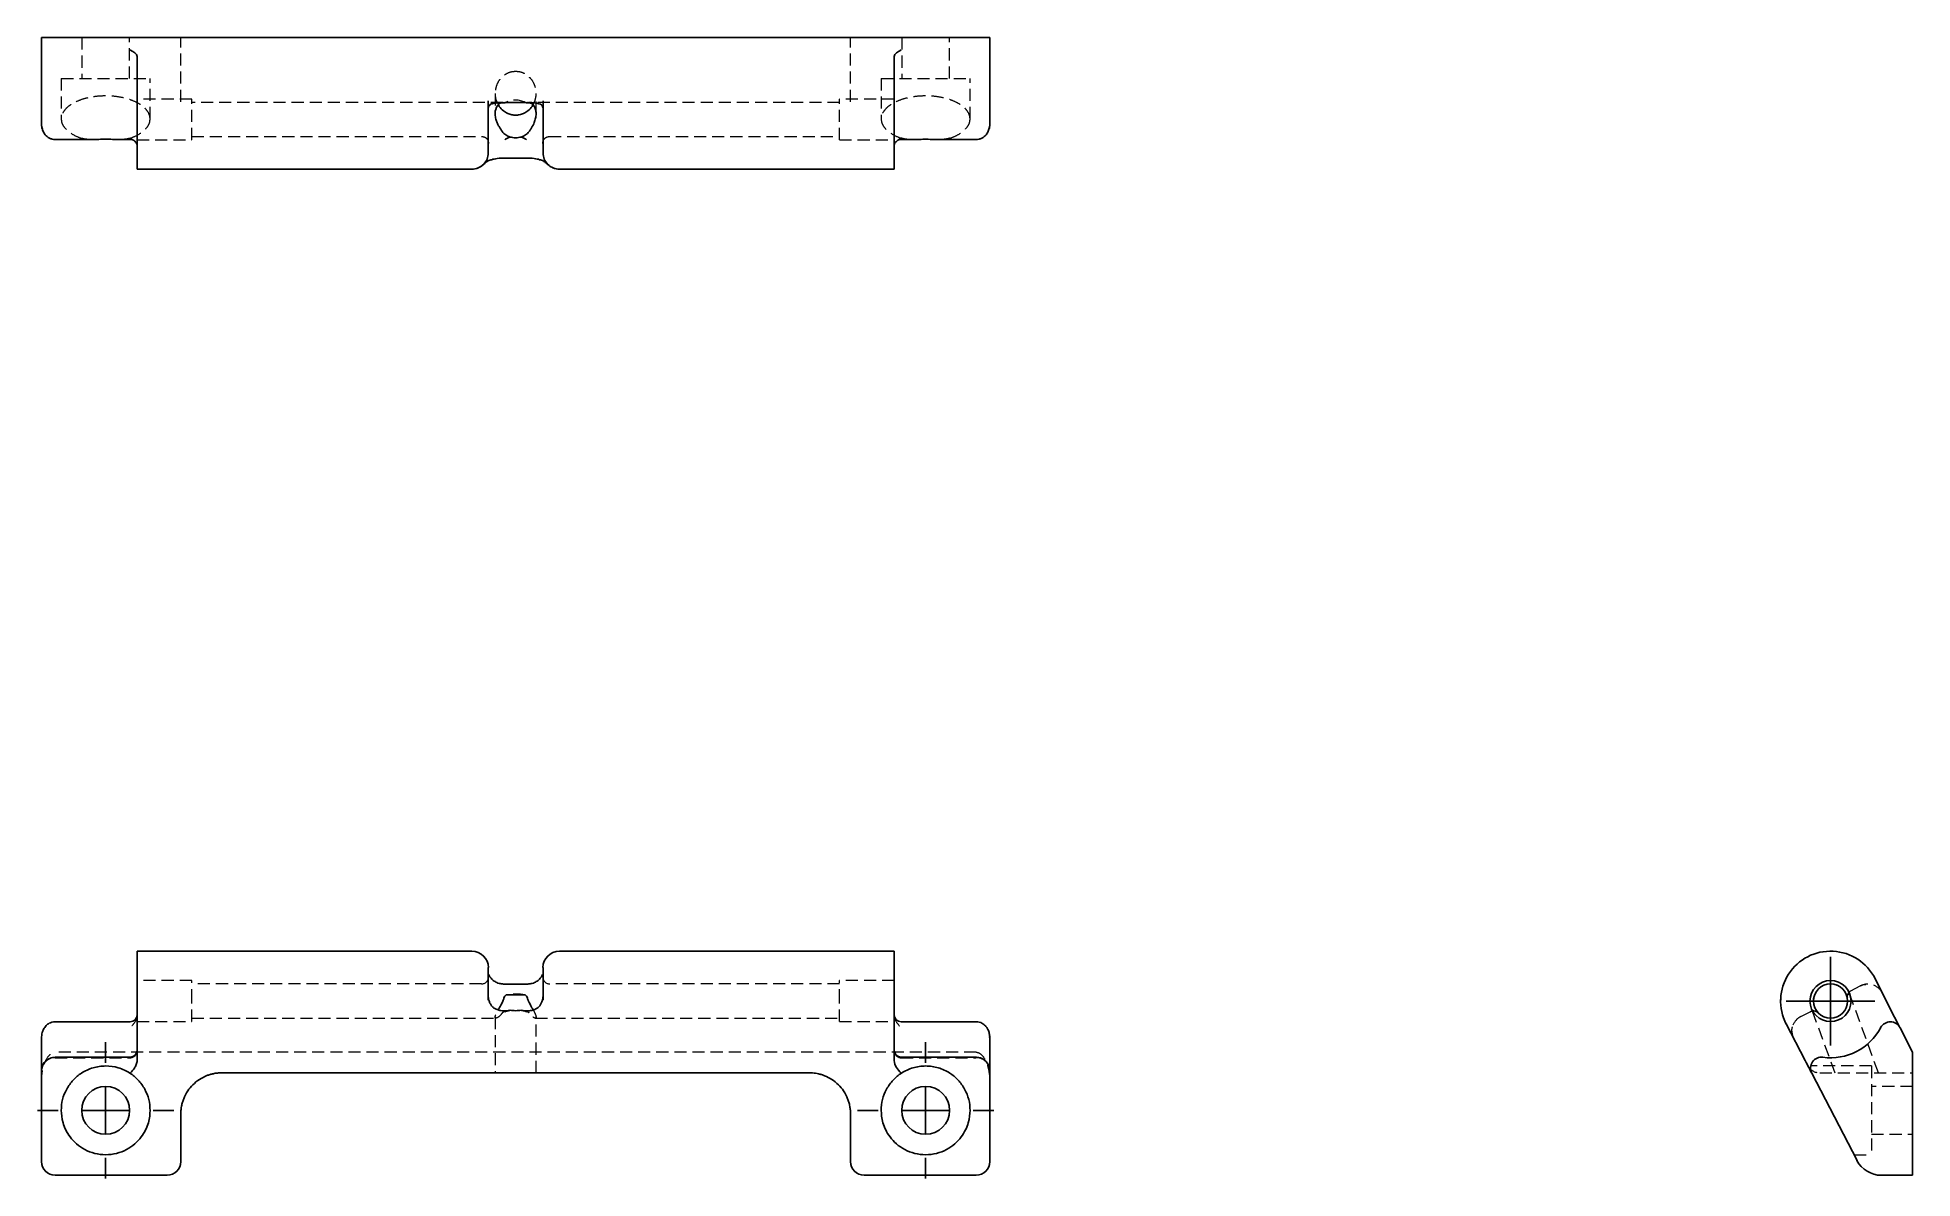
# Model space of a CAD drawing. Header units: millimetres. Extents: x 33 to 230, y 45 to 165.
import ezdxf

# ---------------------------------------------------------------- set-up
doc = ezdxf.new("R2010")
doc.units = ezdxf.units.MM
doc.linetypes.add('HIDDEN', pattern=[1.905, 1.27, -0.635])
doc.layers.add('10', color=7, linetype='Continuous')

# ---------------------------------------------------------------- blocks, each defined once
blk = doc.blocks.new('SW_CENTERMARKSYMBOL_0')
at = {"layer": '10', "color": 0}
for p, q in [((0, 5), (0, 7.17)), ((0, 0), (0, 2.5)), ((-5, 0), (-7.17, 0)), ((0, 0), (-2.5, 0)), ((0, 0), (0, -2.5)), ((0, 0), (2.5, 0)), ((5, 0), (7.17, 0)), ((0, -5), (0, -7.17))]:
    blk.add_line(p, q, dxfattribs=at)
blk = doc.blocks.new('SW_CENTERMARKSYMBOL_1')
at = {"layer": '10', "color": 0}
for p, q in [((0, 5), (0, 7.17)), ((0, 0), (0, 2.5)), ((-5, 0), (-7.17, 0)), ((0, 0), (-2.5, 0)), ((0, 0), (0, -2.5)), ((0, 0), (2.5, 0)), ((5, 0), (7.17, 0)), ((0, -5), (0, -7.17))]:
    blk.add_line(p, q, dxfattribs=at)
blk = doc.blocks.new('SW_CENTERMARKSYMBOL_2')
at = {"layer": '10', "color": 0}
for p, q in [((0, 2.5), (0, 4.66)), ((0, 0), (0, 2.5)), ((-2.5, 0), (-4.66, 0)), ((0, 0), (-2.5, 0)), ((0, 0), (0, -2.5)), ((0, 0), (2.5, 0)), ((2.5, 0), (4.66, 0)), ((0, -2.5), (0, -4.66))]:
    blk.add_line(p, q, dxfattribs=at)

msp = doc.modelspace()

# ---------------------------------------------------------------- linework, layer by layer
at = {"color": 7, "linetype": 'Continuous', "lineweight": 25}
for p, q in [((33.12, 162.59), (33.12, 164.94)), ((131.45, 164.94), (34.55, 164.94)), ((132.88, 164.94), (132.88, 162.59)), ((33.12, 155.86), (33.12, 162.59)), ((43.18, 161), (43.18, 162.96)), ((122.82, 162.96), (122.82, 161)), ((132.88, 162.59), (132.88, 155.86)), ((43.18, 151.07), (43.18, 161)), ((122.82, 161), (122.82, 151.07)), ((80.12, 158.28), (80.12, 152.8)), ((84.01, 158.11), (81.99, 158.11)), ((85.88, 152.8), (85.88, 158.28)), ((34.55, 154.21), (38.45, 154.21)), ((41.3, 154.21), (42.46, 154.21)), ((123.54, 154.21), (124.73, 154.21)), ((127.5, 154.21), (131.45, 154.21)), ((81.85, 152.26), (84.15, 152.26)), ((43.18, 151.07), (78.4, 151.07)), ((87.6, 151.07), (122.82, 151.07)), ((78.4, 68.79), (43.18, 68.79)), ((43.18, 61.13), (43.18, 68.79)), ((80.12, 67.06), (80.12, 63.65)), ((85.88, 63.65), (85.88, 67.06)), ((122.82, 68.79), (87.6, 68.79)), ((122.82, 68.79), (122.82, 61.13)), ((80.29, 66.1), (80.16, 66.34)), ((84.15, 65.32), (81.85, 65.32)), ((81.85, 65.32), (81.85, 65.32)), ((84.15, 65.32), (84.15, 65.32)), ((85.84, 66.34), (85.71, 66.1)), ((227.96, 62.04), (226, 65.92)), ((84.01, 64.19), (81.99, 64.19)), ((223.07, 63.92), (223.09, 63.86)), ((42.46, 61.36), (34.55, 61.36)), ((131.45, 61.36), (123.54, 61.36)), ((33.12, 59.61), (33.13, 59.7)), ((33.12, 56.15), (33.12, 59.61)), ((43.18, 57.27), (43.18, 61.13)), ((122.82, 61.13), (122.82, 57.27)), ((132.85, 59.79), (132.88, 59.61)), ((132.88, 59.61), (132.88, 56.15)), ((216.66, 61.13), (218.66, 57.27)), ((228.63, 60.73), (229.94, 58.15)), ((42.46, 57.64), (34.55, 57.64)), ((131.45, 57.64), (123.54, 57.64)), ((33.12, 47.43), (33.12, 56.15)), ((33.16, 56.45), (33.13, 56.38)), ((113.91, 55.99), (52.09, 55.99)), ((132.85, 56.43), (132.88, 56.15)), ((132.88, 56.15), (132.88, 47.43)), ((224.11, 46.76), (219.34, 55.96)), ((229.94, 46.65), (229.94, 54.98)), ((47.78, 51.68), (47.78, 47.43)), ((118.22, 47.43), (118.22, 51.68)), ((33.12, 46.65), (33.12, 47.43)), ((47.78, 47.43), (47.78, 46.65)), ((118.22, 46.65), (118.22, 47.43)), ((132.88, 47.43), (132.88, 46.65)), ((229.94, 46.65), (229.94, 45.21)), ((46.34, 45.21), (34.55, 45.21)), ((131.45, 45.21), (119.66, 45.21)), ((229.94, 45.21), (226.66, 45.21))]:
    msp.add_line(p, q, dxfattribs=at)
at = {"color": 7, "linetype": 'HIDDEN', "lineweight": 18}
for p, q in [((37.36, 164.94), (37.36, 160.63)), ((42.39, 160.63), (42.39, 164.94)), ((47.78, 158.18), (47.78, 164.94)), ((118.22, 158.18), (118.22, 164.94)), ((123.61, 164.94), (123.61, 160.63)), ((128.64, 160.63), (128.64, 164.94)), ((35.2, 160.63), (44.54, 160.63)), ((35.2, 160.63), (35.2, 156.37)), ((44.54, 156.37), (44.54, 160.63)), ((121.46, 160.63), (130.8, 160.63)), ((121.46, 160.63), (121.46, 156.37)), ((130.8, 156.37), (130.8, 160.63)), ((48.93, 158.47), (43.18, 158.47)), ((48.93, 154.16), (48.93, 158.47)), ((81.66, 158.11), (48.93, 158.11)), ((80.84, 159.06), (80.84, 156.93)), ((84.34, 158.11), (84.47, 158.07)), ((117.07, 158.11), (84.34, 158.11)), ((85.16, 156.93), (85.16, 159.06)), ((117.07, 154.16), (117.07, 158.47)), ((122.82, 158.47), (117.07, 158.47)), ((43.18, 154.16), (48.93, 154.16)), ((48.93, 154.52), (79.47, 154.52)), ((86.53, 154.52), (117.07, 154.52)), ((117.07, 154.16), (122.82, 154.16)), ((78.42, 151.09), (78.4, 151.07)), ((87.6, 151.07), (87.58, 151.09)), ((48.93, 65.7), (43.18, 65.7)), ((48.93, 63.54), (48.93, 65.7)), ((79.41, 65.34), (48.93, 65.34)), ((80.13, 66.41), (80.13, 66.42)), ((85.87, 66.42), (85.87, 66.41)), ((117.07, 65.34), (86.59, 65.34)), ((117.07, 63.54), (117.07, 65.7)), ((122.82, 65.7), (117.07, 65.7)), ((223.47, 64.62), (224.45, 65.13)), ((48.93, 61.38), (48.93, 63.54)), ((80.14, 63.93), (80.13, 63.98)), ((117.07, 61.38), (117.07, 63.54)), ((223.11, 64.19), (223.34, 64.28)), ((226.36, 55.99), (223.34, 64.28)), ((43.18, 61.38), (48.93, 61.38)), ((48.93, 61.74), (80.94, 61.74)), ((80.84, 61.87), (80.84, 55.99)), ((85.07, 61.74), (117.07, 61.74)), ((85.16, 55.99), (85.16, 61.87)), ((117.07, 61.38), (122.82, 61.38)), ((218.2, 61.92), (219.19, 62.42)), ((219.18, 62.43), (219.19, 62.42)), ((219.39, 62.53), (221.77, 55.99)), ((219.87, 62.46), (219.88, 62.46)), ((220.02, 62.29), (220.1, 62.24)), ((131.45, 58.15), (34.55, 58.15)), ((34.55, 57.58), (42.46, 57.58)), ((123.54, 57.58), (131.45, 57.58)), ((33.26, 56.77), (33.16, 56.45)), ((225.63, 56.71), (219.21, 56.71)), ((220.19, 55.99), (229.94, 55.99)), ((225.63, 56.71), (225.63, 47.37)), ((229.94, 54.56), (225.63, 54.56)), ((225.63, 49.52), (229.94, 49.52)), ((223.79, 47.37), (225.63, 47.37))]:
    msp.add_line(p, q, dxfattribs=at)
at = {"color": 7, "linetype": 'HIDDEN', "lineweight": 18, "flags": 128}
msp.add_lwpolyline([(132.81, 56.58), (132.86, 56.42), (132.88, 56.14)], dxfattribs=at)
at = {"color": 7, "linetype": 'Continuous', "lineweight": 25}
for centre, radius in [((221.32, 63.54), 2.16), ((221.32, 63.54), 1.8), ((39.87, 52.04), 2.52), ((126.13, 52.04), 2.52)]:
    msp.add_circle(centre, radius, dxfattribs=at)
at = {"color": 7, "linetype": 'HIDDEN', "lineweight": 18}
for centre, radius, start, end in [((83, 156.07), 2.28, 63.6651, 116.3349), ((79.41, 66.06), 0.719, 270, 0), ((86.59, 66.06), 0.719, 180, 270), ((225.24, 63.59), 1.73, 26.9393, 117.1742), ((83, 58.35), 5.93, 80.1876, 99.8124), ((223.79, 63.98), 0.719, 117.1742, 175.4713), ((218.99, 60.38), 1.73, 117.1742, 207.4091), ((34.55, 56.14), 1.44, 90, 180), ((42.46, 58.29), 0.719, 270, 0), ((123.54, 58.29), 0.719, 180, 270), ((131.45, 56.14), 1.44, 19.8308, 90), ((220.19, 57.43), 1.44, 207.4091, 270)]:
    msp.add_arc(centre, radius, start, end, dxfattribs=at)
at = {"color": 7, "linetype": 'Continuous', "lineweight": 25}
for centre, radius, start, end in [((42.46, 153.49), 0.719, 52.8194, 90), ((123.54, 153.49), 0.719, 90, 125.4208), ((78.4, 152.8), 1.72, 269.9866, 359.9866), ((87.6, 152.8), 1.72, 180.0134, 270.0134), ((78.4, 67.06), 1.73, 0, 90), ((87.6, 67.06), 1.73, 90, 180), ((221.32, 63.54), 5.25, 26.9393, 207.4091), ((42.46, 62.08), 0.719, 270, 0), ((123.54, 62.08), 0.719, 180, 270), ((227.61, 60.21), 1.15, 26.9393, 152.092), ((221.32, 63.54), 5.97, 262.2564, 332.092), ((42.46, 58.36), 0.719, 270, 0), ((123.54, 58.36), 0.719, 180, 270), ((220.36, 56.49), 1.15, 82.2564, 207.4091), ((34.55, 46.65), 1.44, 180, 270), ((46.34, 46.65), 1.44, 270, 0), ((119.66, 46.65), 1.44, 180, 270), ((131.45, 46.65), 1.44, 270, 0), ((226.66, 48.09), 2.88, 207.4091, 270)]:
    msp.add_arc(centre, radius, start, end, dxfattribs=at)
for points, knots in [([(33.12, 164.94), (33.12, 164.94), (33.15, 164.94), (33.29, 164.94), (33.4, 164.94), (33.68, 164.94), (33.85, 164.94), (34.2, 164.94), (34.38, 164.94), (34.55, 164.94)], [0, 0, 0, 0, 0.25, 0.25, 0.5, 0.5, 0.75, 0.75, 1, 1, 1, 1]), ([(131.45, 164.94), (131.62, 164.94), (131.8, 164.94), (132.15, 164.94), (132.32, 164.94), (132.6, 164.94), (132.71, 164.94), (132.85, 164.94), (132.88, 164.94), (132.88, 164.94)], [0, 0, 0, 0, 0.25, 0.25, 0.5, 0.5, 0.75, 0.75, 1, 1, 1, 1]), ([(43.18, 162.96), (43.18, 163.09), (43.08, 163.21), (42.81, 163.43), (42.63, 163.53), (42.46, 163.63)], [0, 0, 0, 0, 0.5, 0.5, 1, 1, 1, 1]), ([(122.82, 162.96), (122.82, 163.09), (122.92, 163.21), (123.19, 163.43), (123.37, 163.53), (123.54, 163.63)], [0, 0, 0, 0, 0.5, 0.5, 1, 1, 1, 1]), ([(80.15, 157.58), (80.18, 157.66), (80.24, 157.84), (80.38, 157.94), (80.62, 158.01), (80.92, 158.05), (81.34, 158.08), (81.67, 158.08), (81.85, 158.08)], [0, 0, 0, 0, 0.165821, 0.362039, 0.482742, 0.62695, 0.798611, 1, 1, 1, 1]), ([(81.6, 155.02), (81.48, 155.2), (81.31, 155.45), (81.08, 155.88), (80.93, 156.27), (80.84, 156.73), (80.84, 157.19), (80.96, 157.58), (81.16, 157.88), (81.37, 158.05), (81.48, 158.07), (81.49, 158.07)], [0, 0, 0, 0, 0.178441, 0.266707, 0.358356, 0.475767, 0.593541, 0.704352, 0.824958, 0.970841, 1, 1, 1, 1]), ([(81.18, 157.87), (81.21, 157.81), (81.33, 157.56), (81.67, 157.23), (82.14, 156.94), (82.59, 156.79), (82.87, 156.78), (83, 156.77)], [0, 0, 0, 0, 0.091376, 0.373833, 0.617627, 0.824787, 1, 1, 1, 1]), ([(81.85, 158.08), (81.84, 158.08), (81.83, 158.08), (81.81, 158.08), (81.81, 158.08), (81.8, 158.08)], [0, 0, 0, 0, 0.43386, 0.870145, 1, 1, 1, 1]), ([(83, 156.77), (83.13, 156.78), (83.41, 156.79), (83.86, 156.94), (84.33, 157.23), (84.67, 157.55), (84.78, 157.8), (84.81, 157.85)], [0, 0, 0, 0, 0.176978, 0.386225, 0.632475, 0.917778, 1, 1, 1, 1]), ([(84.15, 158.08), (84.42, 158.07), (84.81, 158.07), (85.23, 158.03), (85.53, 157.96), (85.69, 157.89), (85.79, 157.77), (85.83, 157.65), (85.85, 157.58)], [0, 0, 0, 0, 0.291576, 0.423872, 0.546114, 0.76778, 0.879082, 1, 1, 1, 1]), ([(84.47, 158.07), (84.54, 158.05), (84.72, 158.01), (84.98, 157.72), (85.14, 157.28), (85.17, 156.81), (85.08, 156.32), (84.88, 155.79), (84.63, 155.35), (84.46, 155.11), (84.4, 155.02)], [0, 0, 0, 0, 0.104429, 0.275937, 0.396416, 0.517453, 0.626885, 0.741143, 0.908968, 1, 1, 1, 1]), ([(33.12, 155.86), (33.12, 155.83), (33.12, 155.76), (33.13, 155.6), (33.16, 155.47), (33.17, 155.38)], [0, 0, 0, 0, 0.224437, 0.458445, 1, 1, 1, 1]), ([(132.83, 155.38), (132.84, 155.47), (132.87, 155.6), (132.88, 155.76), (132.88, 155.83), (132.88, 155.86)], [0, 0, 0, 0, 0.541555, 0.775563, 1, 1, 1, 1]), ([(33.13, 155.6), (33.14, 155.6), (33.14, 155.57), (33.14, 155.56), (33.14, 155.55)], [0, 0, 0, 0, 0.311542, 1, 1, 1, 1]), ([(33.15, 155.49), (33.19, 155.35), (33.26, 155.07), (33.52, 154.66), (33.87, 154.37), (34.24, 154.23), (34.45, 154.22), (34.55, 154.21)], [0, 0, 0, 0, 0.208213, 0.428762, 0.69749, 0.853349, 1, 1, 1, 1]), ([(41.3, 154.21), (41.07, 154.21), (40.83, 154.22), (40.36, 154.23), (40.12, 154.23), (39.63, 154.23), (39.39, 154.23), (38.91, 154.22), (38.68, 154.21), (38.45, 154.21)], [0, 0, 0, 0, 0.25, 0.25, 0.5, 0.5, 0.75, 0.75, 1, 1, 1, 1]), ([(43.18, 153.66), (43.18, 153.73), (43.15, 153.8), (43.04, 153.94), (42.97, 154), (42.89, 154.06)], [0, 0, 0, 0, 0.5, 0.5, 1, 1, 1, 1]), ([(81.6, 155.02), (81.64, 154.97), (81.69, 154.91), (81.81, 154.8), (81.88, 154.75), (82.09, 154.6), (82.25, 154.53), (82.41, 154.47)], [0, 0, 0, 0, 0.25, 0.25, 0.5, 0.5, 1, 1, 1, 1]), ([(82.41, 154.47), (82.36, 154.45), (82.27, 154.41), (82.13, 154.34), (81.99, 154.27), (81.9, 154.22), (81.85, 154.19)], [0, 0, 0, 0, 0.233834, 0.478251, 0.733552, 1, 1, 1, 1]), ([(83.59, 154.47), (83.75, 154.53), (83.91, 154.6), (84.12, 154.74), (84.19, 154.8), (84.31, 154.91), (84.36, 154.97), (84.4, 155.02)], [0, 0, 0, 0, 0.5, 0.5, 0.75, 0.75, 1, 1, 1, 1]), ([(84.15, 154.19), (84.06, 154.24), (83.88, 154.34), (83.68, 154.43), (83.59, 154.47)], [0, 0, 0, 0, 0.521761, 1, 1, 1, 1]), ([(123.13, 154.06), (123.04, 154), (122.87, 153.88), (122.84, 153.73), (122.82, 153.66)], [0, 0, 0, 0, 0.523699, 1, 1, 1, 1]), ([(127.5, 154.21), (127.39, 154.21), (127.04, 154.21), (126.41, 154.23), (125.65, 154.23), (125.08, 154.21), (124.78, 154.21), (124.73, 154.21)], [0, 0, 0, 0, 0.1252179, 0.3952131, 0.6642292, 0.9408182, 1, 1, 1, 1]), ([(131.45, 154.21), (131.55, 154.22), (131.76, 154.23), (132.13, 154.37), (132.48, 154.66), (132.74, 155.07), (132.81, 155.35), (132.85, 155.49)], [0, 0, 0, 0, 0.1466506, 0.3025101, 0.5712385, 0.7917873, 1, 1, 1, 1]), ([(132.86, 155.55), (132.86, 155.56), (132.86, 155.57), (132.86, 155.6), (132.87, 155.6)], [0, 0, 0, 0, 0.688458, 1, 1, 1, 1]), ([(79.94, 151.85), (79.99, 151.88), (80.1, 151.95), (80.48, 152.1), (81.07, 152.23), (81.58, 152.25), (81.85, 152.26)], [0, 0, 0, 0, 0.194449, 0.423712, 0.691374, 1, 1, 1, 1]), ([(84.15, 152.26), (84.42, 152.25), (84.93, 152.23), (85.52, 152.1), (85.9, 151.95), (86.01, 151.88), (86.06, 151.85)], [0, 0, 0, 0, 0.308626, 0.576288, 0.805551, 1, 1, 1, 1]), ([(78.41, 151.08), (78.6, 151.1), (78.97, 151.15), (79.39, 151.4), (79.7, 151.65), (79.86, 151.78), (79.94, 151.85)], [0, 0, 0, 0, 0.288406, 0.545644, 0.774675, 1, 1, 1, 1]), ([(86.06, 151.85), (86.14, 151.78), (86.3, 151.65), (86.61, 151.4), (87.03, 151.15), (87.4, 151.1), (87.59, 151.08)], [0, 0, 0, 0, 0.225325, 0.454356, 0.711594, 1, 1, 1, 1]), ([(81.85, 65.32), (81.69, 65.33), (81.36, 65.35), (80.92, 65.52), (80.54, 65.76), (80.37, 65.99), (80.29, 66.1)], [0, 0, 0, 0, 0.2551046, 0.506511, 0.7546823, 1, 1, 1, 1]), ([(85.71, 66.1), (85.63, 65.99), (85.46, 65.76), (85.08, 65.52), (84.64, 65.35), (84.31, 65.33), (84.15, 65.32)], [0, 0, 0, 0, 0.2453177, 0.493489, 0.7448954, 1, 1, 1, 1]), ([(82.34, 62.56), (82.2, 62.53), (81.91, 62.48), (81.46, 62.52), (81.05, 62.62), (80.72, 62.79), (80.47, 63.02), (80.29, 63.3), (80.18, 63.62), (80.15, 63.83), (80.14, 63.93)], [0, 0, 0, 0, 0.1334025, 0.286092, 0.4288026, 0.5596781, 0.6793287, 0.7914843, 0.9020204, 1, 1, 1, 1]), ([(81.16, 62.61), (81.25, 62.77), (81.42, 63.06), (81.65, 63.49), (81.73, 63.75), (81.77, 63.86)], [0, 0, 0, 0, 0.422331, 0.766519, 1, 1, 1, 1]), ([(85.87, 63.98), (85.84, 63.8), (85.8, 63.51), (85.63, 63.16), (85.42, 62.9), (85.11, 62.69), (84.69, 62.54), (84.18, 62.47), (83.83, 62.53), (83.67, 62.56)], [0, 0, 0, 0, 0.1716546, 0.2713846, 0.3838279, 0.5142136, 0.6656048, 0.8375595, 1, 1, 1, 1]), ([(84.23, 63.86), (84.24, 63.82), (84.26, 63.75), (84.3, 63.65), (84.33, 63.58), (84.34, 63.54)], [0, 0, 0, 0, 0.30912, 0.642126, 1, 1, 1, 1]), ([(84.34, 63.54), (84.46, 63.32), (84.63, 62.98), (84.78, 62.7), (84.84, 62.61)], [0, 0, 0, 0, 0.663375, 1, 1, 1, 1]), ([(219.59, 64.02), (219.58, 63.99), (219.56, 63.92), (219.54, 63.82), (219.53, 63.72), (219.52, 63.63), (219.52, 63.57), (219.52, 63.54)], [0, 0, 0, 0, 0.212424, 0.418026, 0.617388, 0.811148, 1, 1, 1, 1]), ([(34.55, 61.36), (34.44, 61.35), (34.22, 61.33), (33.9, 61.2), (33.58, 60.96), (33.34, 60.61), (33.15, 60.15), (33.13, 59.82), (33.12, 59.61)], [0, 0, 0, 0, 0.137067, 0.253593, 0.418461, 0.604773, 0.75079, 1, 1, 1, 1]), ([(82.41, 62.57), (82.36, 62.56), (82.27, 62.54), (82.13, 62.5), (81.99, 62.46), (81.9, 62.44), (81.85, 62.42)], [0, 0, 0, 0, 0.233834, 0.478251, 0.733552, 1, 1, 1, 1]), ([(84.15, 62.42), (84.06, 62.45), (83.88, 62.5), (83.68, 62.55), (83.59, 62.57)], [0, 0, 0, 0, 0.521761, 1, 1, 1, 1]), ([(132.88, 59.61), (132.88, 59.75), (132.86, 60.03), (132.76, 60.39), (132.6, 60.7), (132.4, 60.98), (132.11, 61.2), (131.77, 61.34), (131.56, 61.35), (131.45, 61.36)], [0, 0, 0, 0, 0.167684, 0.339987, 0.441232, 0.569531, 0.751171, 0.870047, 1, 1, 1, 1]), ([(219.88, 62.47), (219.9, 62.44), (219.98, 62.33), (220.01, 62.31), (220.02, 62.29)], [0, 0, 0, 0, 0.289142, 1, 1, 1, 1]), ([(227.96, 62.04), (228.09, 61.79), (228.21, 61.55), (228.43, 61.12), (228.53, 60.93), (228.63, 60.73)], [0, 0, 0, 0, 0.5, 0.5, 1, 1, 1, 1]), ([(34.55, 57.63), (34.46, 57.62), (34.27, 57.61), (33.92, 57.5), (33.57, 57.26), (33.33, 56.99), (33.27, 56.8), (33.26, 56.77)], [0, 0, 0, 0, 0.15865, 0.333815, 0.648267, 0.934271, 1, 1, 1, 1]), ([(43.18, 57.27), (43.18, 57.13), (43.15, 56.99), (43.04, 56.73), (42.97, 56.61), (42.89, 56.49)], [0, 0, 0, 0, 0.5, 0.5, 1, 1, 1, 1]), ([(122.82, 57.27), (122.82, 57.02), (122.92, 56.78), (123.19, 56.35), (123.37, 56.15), (123.54, 55.96)], [0, 0, 0, 0, 0.5, 0.5, 1, 1, 1, 1]), ([(132.87, 56.38), (132.84, 56.51), (132.78, 56.76), (132.56, 57.12), (132.27, 57.39), (131.88, 57.59), (131.6, 57.61), (131.45, 57.63)], [0, 0, 0, 0, 0.194118, 0.385227, 0.62108, 0.788172, 1, 1, 1, 1]), ([(218.66, 57.27), (218.79, 57.02), (218.91, 56.78), (219.14, 56.35), (219.24, 56.15), (219.34, 55.96)], [0, 0, 0, 0, 0.5, 0.5, 1, 1, 1, 1]), ([(229.94, 58.15), (229.94, 58.15), (229.94, 58.08), (229.94, 57.77), (229.94, 57.53), (229.94, 56.91), (229.94, 56.54), (229.94, 55.75), (229.94, 55.35), (229.94, 54.98)], [0, 0, 0, 0, 0.25, 0.25, 0.5, 0.5, 0.75, 0.75, 1, 1, 1, 1]), ([(33.12, 56.15), (33.13, 56.29), (33.14, 56.46), (33.2, 56.64), (33.21, 56.68), (33.22, 56.7), (33.22, 56.7), (33.22, 56.71), (33.22, 56.71)], [0, 0, 0, 0, 0.721799, 0.910718, 0.962221, 0.977247, 0.985126, 1, 1, 1, 1]), ([(35.2, 52.04), (35.2, 52.41), (35.24, 52.8), (35.43, 53.55), (35.58, 53.92), (35.96, 54.62), (36.19, 54.94), (36.72, 55.51), (37.02, 55.76), (37.33, 55.96)], [0, 0, 0, 0, 0.25, 0.25, 0.5, 0.5, 0.75, 0.75, 1, 1, 1, 1]), ([(42.41, 55.96), (42.23, 56.08), (42.04, 56.19), (41.63, 56.38), (41.41, 56.46), (40.77, 56.65), (40.32, 56.71), (39.65, 56.71), (39.42, 56.7), (38.98, 56.63), (38.76, 56.58), (38.32, 56.45), (38.11, 56.37), (37.71, 56.19), (37.51, 56.08), (37.33, 55.96)], [0, 0, 0, 0, 0.125, 0.125, 0.25, 0.25, 0.5, 0.5, 0.625, 0.625, 0.75, 0.75, 0.875, 0.875, 1, 1, 1, 1]), ([(42.41, 55.96), (42.73, 55.76), (43.02, 55.51), (43.55, 54.94), (43.79, 54.62), (44.17, 53.92), (44.31, 53.55), (44.5, 52.8), (44.54, 52.41), (44.54, 52.04)], [0, 0, 0, 0, 0.25, 0.25, 0.5, 0.5, 0.75, 0.75, 1, 1, 1, 1]), ([(52.09, 55.99), (52.03, 55.99), (51.91, 55.99), (51.73, 55.98), (51.55, 55.96), (51.38, 55.94), (51.2, 55.9), (51.02, 55.86), (50.85, 55.81), (50.67, 55.76), (50.29, 55.61), (49.7, 55.31), (49.02, 54.75), (48.46, 54.07), (48.13, 53.43), (47.94, 52.88), (47.85, 52.5), (47.79, 52.1), (47.78, 51.83), (47.78, 51.68)], [0, 0, 0, 0, 0.023778, 0.047641, 0.071607, 0.095697, 0.119928, 0.144321, 0.168893, 0.193662, 0.218646, 0.338646, 0.469071, 0.594848, 0.739059, 0.801793, 0.872606, 0.925636, 1, 1, 1, 1]), ([(118.22, 51.68), (118.22, 51.75), (118.22, 51.87), (118.21, 52.05), (118.19, 52.21), (118.17, 52.34), (118.13, 52.57), (118.06, 52.88), (117.87, 53.43), (117.54, 54.07), (116.98, 54.75), (116.3, 55.31), (115.67, 55.63), (115.19, 55.8), (114.87, 55.89), (114.55, 55.95), (114.23, 55.99), (114.02, 55.99), (113.91, 55.99)], [0, 0, 0, 0, 0.032312, 0.061211, 0.086696, 0.108767, 0.127425, 0.198231, 0.260975, 0.405181, 0.530968, 0.661389, 0.7814, 0.826204, 0.870359, 0.91397, 0.957146, 1, 1, 1, 1]), ([(121.46, 52.04), (121.46, 52.41), (121.5, 52.8), (121.69, 53.55), (121.83, 53.92), (122.21, 54.62), (122.45, 54.94), (122.98, 55.51), (123.27, 55.76), (123.59, 55.96)], [0, 0, 0, 0, 0.25, 0.25, 0.5, 0.5, 0.75, 0.75, 1, 1, 1, 1]), ([(128.67, 55.96), (128.49, 56.08), (128.29, 56.19), (127.88, 56.38), (127.67, 56.46), (127.24, 56.58), (127.02, 56.63), (126.58, 56.7), (126.35, 56.71), (125.9, 56.71), (125.68, 56.7), (125.24, 56.63), (125.02, 56.58), (124.58, 56.46), (124.37, 56.38), (123.97, 56.19), (123.77, 56.08), (123.59, 55.96)], [0, 0, 0, 0, 0.125, 0.125, 0.25, 0.25, 0.375, 0.375, 0.5, 0.5, 0.625, 0.625, 0.75, 0.75, 0.875, 0.875, 1, 1, 1, 1]), ([(128.67, 55.96), (128.98, 55.76), (129.28, 55.51), (129.81, 54.94), (130.04, 54.62), (130.42, 53.92), (130.57, 53.55), (130.76, 52.8), (130.8, 52.41), (130.8, 52.04)], [0, 0, 0, 0, 0.25, 0.25, 0.5, 0.5, 0.75, 0.75, 1, 1, 1, 1]), ([(44.54, 52.04), (44.54, 51.65), (44.5, 51.21), (44.29, 50.49), (44.19, 50.24), (43.95, 49.74), (43.8, 49.49), (43.42, 48.99), (43.2, 48.74), (42.69, 48.3), (42.39, 48.09), (41.75, 47.75), (41.39, 47.61), (40.65, 47.42), (40.26, 47.37), (39.48, 47.37), (39.09, 47.42), (38.35, 47.61), (38, 47.75), (37.35, 48.09), (37.06, 48.3), (36.54, 48.74), (36.32, 48.99), (35.95, 49.49), (35.79, 49.74), (35.55, 50.24), (35.46, 50.49), (35.25, 51.21), (35.2, 51.65), (35.2, 52.04)], [0, 0, 0, 0, 0.125, 0.125, 0.1875, 0.1875, 0.25, 0.25, 0.3125, 0.3125, 0.375, 0.375, 0.4375, 0.4375, 0.5, 0.5, 0.5625, 0.5625, 0.625, 0.625, 0.6875, 0.6875, 0.75, 0.75, 0.8125, 0.8125, 0.875, 0.875, 1, 1, 1, 1]), ([(130.8, 52.04), (130.8, 51.65), (130.75, 51.21), (130.54, 50.49), (130.45, 50.24), (130.21, 49.74), (130.05, 49.49), (129.68, 48.99), (129.46, 48.74), (128.94, 48.3), (128.65, 48.09), (128, 47.75), (127.65, 47.61), (126.91, 47.42), (126.52, 47.37), (125.74, 47.37), (125.35, 47.42), (124.61, 47.61), (124.25, 47.75), (123.61, 48.09), (123.31, 48.3), (122.8, 48.74), (122.58, 48.99), (122.2, 49.49), (122.05, 49.74), (121.81, 50.24), (121.71, 50.49), (121.5, 51.21), (121.46, 51.65), (121.46, 52.04)], [0, 0, 0, 0, 0.125, 0.125, 0.1875, 0.1875, 0.25, 0.25, 0.3125, 0.3125, 0.375, 0.375, 0.4375, 0.4375, 0.5, 0.5, 0.5625, 0.5625, 0.625, 0.625, 0.6875, 0.6875, 0.75, 0.75, 0.8125, 0.8125, 0.875, 0.875, 1, 1, 1, 1])]:
    msp.add_open_spline(points, degree=3, knots=knots, dxfattribs=at)
at = {"color": 7, "linetype": 'HIDDEN', "lineweight": 18}
for points, knots in [([(83, 161.36), (82.87, 161.35), (82.58, 161.34), (82.14, 161.19), (81.67, 160.9), (81.23, 160.44), (80.92, 159.81), (80.81, 159.07), (80.89, 158.38), (81.1, 158.02), (81.18, 157.87)], [0, 0, 0, 0, 0.082385, 0.179792, 0.294424, 0.427235, 0.576238, 0.7351, 0.893962, 1, 1, 1, 1]), ([(84.81, 157.85), (84.89, 158), (85.1, 158.38), (85.19, 159.07), (85.08, 159.81), (84.77, 160.44), (84.33, 160.9), (83.86, 161.19), (83.42, 161.34), (83.13, 161.35), (83, 161.36)], [0, 0, 0, 0, 0.110211, 0.268331, 0.426452, 0.574759, 0.706951, 0.821047, 0.917999, 1, 1, 1, 1]), ([(44.54, 156.37), (44.54, 156.57), (44.5, 156.8), (44.29, 157.17), (44.19, 157.3), (43.95, 157.56), (43.8, 157.7), (43.42, 157.95), (43.2, 158.08), (42.69, 158.31), (42.39, 158.42), (41.75, 158.6), (41.39, 158.67), (40.65, 158.77), (40.26, 158.79), (39.48, 158.79), (39.09, 158.77), (38.35, 158.67), (38, 158.6), (37.35, 158.42), (37.06, 158.31), (36.54, 158.08), (36.32, 157.95), (35.95, 157.7), (35.79, 157.56), (35.55, 157.3), (35.46, 157.17), (35.25, 156.8), (35.2, 156.57), (35.2, 156.37)], [0, 0, 0, 0, 0.125, 0.125, 0.1875, 0.1875, 0.25, 0.25, 0.3125, 0.3125, 0.375, 0.375, 0.4375, 0.4375, 0.5, 0.5, 0.5625, 0.5625, 0.625, 0.625, 0.6875, 0.6875, 0.75, 0.75, 0.8125, 0.8125, 0.875, 0.875, 1, 1, 1, 1]), ([(81.49, 158.07), (81.55, 158.09), (81.66, 158.13), (81.74, 158.1), (81.77, 158.09)], [0, 0, 0, 0, 0.525476, 1, 1, 1, 1]), ([(81.8, 158.08), (81.8, 158.08), (81.79, 158.08), (81.78, 158.08), (81.77, 158.09), (81.77, 158.09)], [0, 0, 0, 0, 0.2732615, 0.6621653, 1, 1, 1, 1]), ([(84.23, 158.09), (84.24, 158.09), (84.26, 158.1), (84.3, 158.11), (84.33, 158.11), (84.34, 158.11)], [0, 0, 0, 0, 0.30912, 0.642126, 1, 1, 1, 1]), ([(130.8, 156.37), (130.8, 156.57), (130.75, 156.8), (130.54, 157.17), (130.45, 157.3), (130.21, 157.56), (130.05, 157.7), (129.68, 157.95), (129.46, 158.08), (128.94, 158.31), (128.65, 158.42), (128, 158.6), (127.65, 158.67), (126.91, 158.77), (126.52, 158.79), (125.74, 158.79), (125.35, 158.77), (124.61, 158.67), (124.25, 158.6), (123.61, 158.42), (123.31, 158.31), (122.8, 158.08), (122.58, 157.95), (122.2, 157.7), (122.05, 157.56), (121.81, 157.3), (121.71, 157.17), (121.5, 156.8), (121.46, 156.57), (121.46, 156.37)], [0, 0, 0, 0, 0.125, 0.125, 0.1875, 0.1875, 0.25, 0.25, 0.3125, 0.3125, 0.375, 0.375, 0.4375, 0.4375, 0.5, 0.5, 0.5625, 0.5625, 0.625, 0.625, 0.6875, 0.6875, 0.75, 0.75, 0.8125, 0.8125, 0.875, 0.875, 1, 1, 1, 1]), ([(33.12, 155.86), (33.12, 155.73), (33.12, 155.59), (33.17, 155.46), (33.17, 155.45)], [0, 0, 0, 0, 0.89464, 1, 1, 1, 1]), ([(35.2, 156.37), (35.2, 156.18), (35.24, 155.98), (35.43, 155.59), (35.58, 155.39), (35.96, 155.03), (36.19, 154.87), (36.72, 154.57), (37.02, 154.44), (37.33, 154.34)], [0, 0, 0, 0, 0.25, 0.25, 0.5, 0.5, 0.75, 0.75, 1, 1, 1, 1]), ([(42.41, 154.34), (42.73, 154.44), (43.02, 154.57), (43.55, 154.87), (43.79, 155.03), (44.17, 155.39), (44.31, 155.59), (44.5, 155.98), (44.54, 156.18), (44.54, 156.37)], [0, 0, 0, 0, 0.25, 0.25, 0.5, 0.5, 0.75, 0.75, 1, 1, 1, 1]), ([(121.46, 156.37), (121.46, 156.18), (121.5, 155.98), (121.69, 155.59), (121.83, 155.39), (122.21, 155.03), (122.45, 154.87), (122.98, 154.57), (123.27, 154.44), (123.59, 154.34)], [0, 0, 0, 0, 0.25, 0.25, 0.5, 0.5, 0.75, 0.75, 1, 1, 1, 1]), ([(128.67, 154.34), (128.98, 154.44), (129.28, 154.57), (129.81, 154.87), (130.04, 155.03), (130.42, 155.39), (130.57, 155.59), (130.76, 155.98), (130.8, 156.18), (130.8, 156.37)], [0, 0, 0, 0, 0.25, 0.25, 0.5, 0.5, 0.75, 0.75, 1, 1, 1, 1]), ([(132.83, 155.45), (132.83, 155.46), (132.88, 155.59), (132.88, 155.73), (132.88, 155.86)], [0, 0, 0, 0, 0.10546, 1, 1, 1, 1]), ([(33.13, 155.63), (33.13, 155.62), (33.13, 155.61), (33.13, 155.6), (33.13, 155.6)], [0, 0, 0, 0, 0.995195, 1, 1, 1, 1]), ([(38.45, 154.21), (38.25, 154.21), (38.05, 154.21), (37.68, 154.25), (37.5, 154.28), (37.33, 154.34)], [0, 0, 0, 0, 0.5, 0.5, 1, 1, 1, 1]), ([(42.41, 154.34), (42.24, 154.28), (42.07, 154.25), (41.69, 154.21), (41.5, 154.21), (41.3, 154.21)], [0, 0, 0, 0, 0.5, 0.5, 1, 1, 1, 1]), ([(79.47, 154.52), (79.55, 154.51), (79.69, 154.5), (79.85, 154.4), (79.96, 154.31), (80.05, 154.19), (80.13, 154.02), (80.13, 153.89), (80.13, 153.8)], [0, 0, 0, 0, 0.242863, 0.373271, 0.505847, 0.63752, 0.76537, 1, 1, 1, 1]), ([(85.87, 153.8), (85.87, 153.89), (85.87, 154.02), (85.95, 154.19), (86.04, 154.31), (86.15, 154.4), (86.31, 154.5), (86.45, 154.51), (86.53, 154.52)], [0, 0, 0, 0, 0.23463, 0.36248, 0.494153, 0.626729, 0.757137, 1, 1, 1, 1]), ([(123.54, 154.34), (123.54, 154.34), (123.44, 154.28), (123.27, 154.19), (123.17, 154.1), (123.13, 154.06)], [0, 0, 0, 0, 0.011222, 0.683796, 1, 1, 1, 1]), ([(124.73, 154.21), (124.6, 154.21), (124.29, 154.21), (123.91, 154.25), (123.67, 154.32), (123.59, 154.34)], [0, 0, 0, 0, 0.315718, 0.77243, 1, 1, 1, 1]), ([(128.67, 154.34), (128.55, 154.31), (128.29, 154.24), (127.9, 154.21), (127.63, 154.21), (127.5, 154.21)], [0, 0, 0, 0, 0.345706, 0.700251, 1, 1, 1, 1]), ([(132.87, 155.6), (132.87, 155.6), (132.87, 155.61), (132.87, 155.62), (132.87, 155.63)], [0, 0, 0, 0, 0.004803, 1, 1, 1, 1]), ([(221.94, 65.24), (222.05, 65.19), (222.26, 65.1), (222.53, 64.9), (222.74, 64.68), (222.94, 64.37), (223.06, 64.04), (223.07, 63.99), (223.08, 63.96)], [0, 0, 0, 0, 0.105629, 0.211795, 0.323132, 0.443271, 0.709622, 1, 1, 1, 1]), ([(224.45, 65.14), (224.6, 65.21), (224.78, 65.3), (224.99, 65.3), (225.03, 65.3)], [0, 0, 0, 0, 0.794037, 1, 1, 1, 1]), ([(216.07, 63.54), (216.07, 63.57), (216.07, 63.62), (216.07, 63.67), (216.07, 63.7)], [0, 0, 0, 0, 0.4979684, 1, 1, 1, 1]), ([(43.18, 62.04), (43.18, 61.79), (43.08, 61.55), (42.81, 61.12), (42.63, 60.93), (42.46, 60.73)], [0, 0, 0, 0, 0.5, 0.5, 1, 1, 1, 1]), ([(81.6, 62.29), (81.48, 62.15), (81.31, 61.93), (81.08, 61.79), (80.93, 61.73), (80.84, 61.77), (80.84, 61.94), (80.96, 62.24), (81.08, 62.46), (81.16, 62.61), (81.16, 62.61)], [0, 0, 0, 0, 0.215758, 0.322483, 0.433299, 0.575264, 0.717667, 0.851652, 0.99748, 1, 1, 1, 1]), ([(81.6, 62.29), (81.64, 62.35), (81.69, 62.39), (81.81, 62.45), (81.88, 62.47), (82.09, 62.51), (82.25, 62.53), (82.41, 62.57)], [0, 0, 0, 0, 0.25, 0.25, 0.5, 0.5, 1, 1, 1, 1]), ([(83.59, 62.57), (83.75, 62.53), (83.91, 62.51), (84.12, 62.47), (84.19, 62.45), (84.31, 62.39), (84.36, 62.35), (84.4, 62.29)], [0, 0, 0, 0, 0.5, 0.5, 0.75, 0.75, 1, 1, 1, 1]), ([(84.84, 62.61), (84.89, 62.51), (85.02, 62.28), (85.14, 61.99), (85.17, 61.79), (85.08, 61.72), (84.88, 61.79), (84.63, 61.99), (84.46, 62.21), (84.4, 62.29)], [0, 0, 0, 0, 0.104399, 0.253421, 0.403133, 0.53849, 0.679818, 0.887402, 1, 1, 1, 1]), ([(122.82, 62.04), (122.82, 61.79), (122.92, 61.55), (123.19, 61.12), (123.37, 60.93), (123.54, 60.73)], [0, 0, 0, 0, 0.5, 0.5, 1, 1, 1, 1]), ([(217.71, 61.52), (217.74, 61.56), (217.86, 61.74), (218.05, 61.85), (218.19, 61.93)], [0, 0, 0, 0, 0.249729, 1, 1, 1, 1]), ([(219.18, 62.43), (219.23, 62.45), (219.31, 62.48), (219.44, 62.51), (219.57, 62.52), (219.68, 62.51), (219.78, 62.49), (219.81, 62.48), (219.83, 62.47)], [0, 0, 0, 0, 0.140661, 0.285147, 0.437192, 0.602512, 0.788014, 1, 1, 1, 1]), ([(219.19, 62.42), (219.24, 62.45), (219.34, 62.5), (219.43, 62.55), (219.47, 62.57)], [0, 0, 0, 0, 0.521761, 1, 1, 1, 1]), ([(219.47, 62.57), (219.53, 62.53), (219.6, 62.51), (219.74, 62.47), (219.8, 62.45), (219.91, 62.39), (219.97, 62.35), (220.02, 62.29)], [0, 0, 0, 0, 0.5, 0.5, 0.75, 0.75, 1, 1, 1, 1]), ([(217.27, 60.21), (217.26, 60.39), (217.24, 60.6), (217.32, 60.79), (217.33, 60.82)], [0, 0, 0, 0, 0.847249, 1, 1, 1, 1]), ([(33.12, 54.98), (33.12, 55.35), (33.15, 55.75), (33.29, 56.54), (33.4, 56.91), (33.68, 57.53), (33.85, 57.77), (34.2, 58.08), (34.38, 58.15), (34.55, 58.15)], [0, 0, 0, 0, 0.25, 0.25, 0.5, 0.5, 0.75, 0.75, 1, 1, 1, 1]), ([(131.45, 58.15), (131.62, 58.15), (131.8, 58.08), (132.15, 57.77), (132.32, 57.53), (132.6, 56.91), (132.71, 56.54), (132.85, 55.75), (132.88, 55.35), (132.88, 54.98)], [0, 0, 0, 0, 0.25, 0.25, 0.5, 0.5, 0.75, 0.75, 1, 1, 1, 1])]:
    msp.add_open_spline(points, degree=3, knots=knots, dxfattribs=at)
at = {"color": 7, "linetype": 'Continuous', "lineweight": 25}
for points in [[(81.99, 158.11), (81.94, 158.09), (81.89, 158.08), (81.85, 158.08)], [(84.15, 158.08), (84.11, 158.08), (84.06, 158.09), (84.01, 158.11)], [(82.41, 154.47), (82.6, 154.42), (82.8, 154.39), (83, 154.39)], [(83, 154.39), (83.2, 154.39), (83.4, 154.42), (83.59, 154.47)], [(81.85, 64.04), (81.81, 63.98), (81.78, 63.92), (81.77, 63.86)], [(81.99, 64.19), (81.94, 64.15), (81.89, 64.1), (81.85, 64.04)], [(84.15, 64.04), (84.11, 64.1), (84.06, 64.15), (84.01, 64.19)], [(84.23, 63.86), (84.22, 63.92), (84.19, 63.98), (84.15, 64.04)], [(82.41, 62.57), (82.6, 62.54), (82.8, 62.53), (83, 62.53)], [(83, 62.53), (83.2, 62.53), (83.4, 62.54), (83.59, 62.57)], [(42.89, 56.49), (42.77, 56.3), (42.61, 56.13), (42.46, 55.96)]]:
    msp.add_open_spline(points, degree=3, dxfattribs=at)
at = {"color": 7, "linetype": 'HIDDEN', "lineweight": 18}
for points in [[(84.23, 158.09), (84.22, 158.08), (84.19, 158.07), (84.15, 158.08)], [(42.89, 154.06), (42.77, 154.16), (42.61, 154.25), (42.46, 154.34)], [(223.09, 63.86), (223.08, 63.92), (223.07, 63.98), (223.08, 64.04)], [(223.11, 63.54), (223.11, 63.64), (223.11, 63.75), (223.09, 63.86)]]:
    msp.add_open_spline(points, degree=3, dxfattribs=at)

# ---------------------------------------------------------------- block references
at = {"layer": '10'}
for name, p in [('SW_CENTERMARKSYMBOL_2', (221.32, 63.54)), ('SW_CENTERMARKSYMBOL_1', (39.87, 52.04)), ('SW_CENTERMARKSYMBOL_0', (126.13, 52.04))]:
    msp.add_blockref(name, p, dxfattribs=at)

doc.saveas('drawing.dxf')
